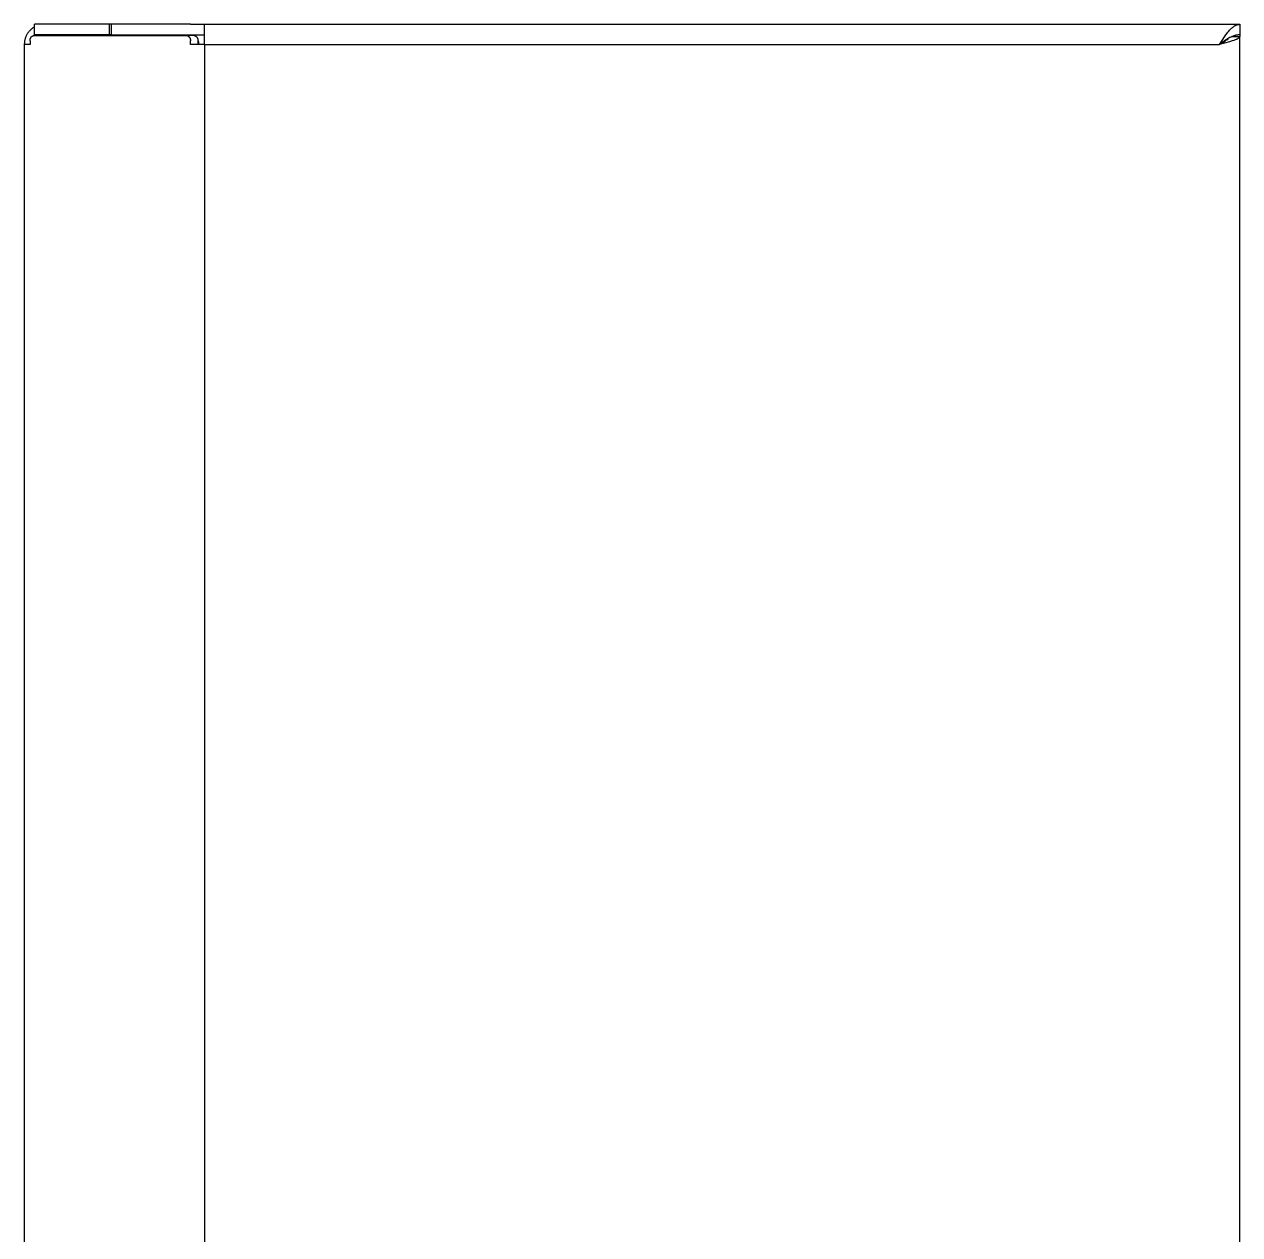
# Model space of a CAD drawing. Header units: millimetres. Extents: x -1246 to 2331, y -493 to 2006.
# Drawn here: x -579.1 to -349.1, y 1444.2 to 1673.2 of the extents above; entities that cross this region are included whole.
import ezdxf

# ---------------------------------------------------------------- set-up
doc = ezdxf.new("R2010")
doc.units = ezdxf.units.MM
doc.header["$MEASUREMENT"] = 0
doc.layers.add('Domyslna', color=7, linetype='Continuous', true_color=0x000000)
doc.layers.add('Utwórz2D linie widoczne', color=7, linetype='Continuous', true_color=0x000000)

msp = doc.modelspace()

# ---------------------------------------------------------------- linework, layer by layer
at = {"layer": 'Domyslna'}
for q in [(-544.99, 1250.02), (-352.89, 1669.42)]:
    msp.add_line((-544.99, 1669.42), q, dxfattribs=at)
at = {"layer": 'Utwórz2D linie widoczne'}
for p, q in [((-577.97, 1672.1), (-578.06, 1672.01)), ((-577.88, 1672.19), (-577.97, 1672.1)), ((-577.78, 1672.28), (-577.88, 1672.19)), ((-577.68, 1672.37), (-577.78, 1672.28)), ((-577.58, 1672.45), (-577.68, 1672.37)), ((-577.48, 1672.52), (-577.58, 1672.45)), ((-577.37, 1672.59), (-577.48, 1672.52)), ((-577.26, 1672.66), (-577.37, 1672.59)), ((-577.15, 1672.73), (-577.26, 1672.66)), ((-577.15, 1671.22), (-577.15, 1673.22)), ((-576.56, 1673.22), (-577.15, 1673.22)), ((-562.97, 1673.22), (-576.56, 1673.22)), ((-562.68, 1673.22), (-562.97, 1673.22)), ((-562.97, 1671.22), (-562.97, 1673.22)), ((-562.68, 1673.22), (-562.68, 1671.22)), ((-549.09, 1673.22), (-562.68, 1673.22)), ((-547.67, 1673.22), (-549.09, 1673.22)), ((-547.67, 1673.22), (-546.26, 1673.22)), ((-546.26, 1673.22), (-544.99, 1673.22)), ((-544.99, 1673.22), (-349.09, 1673.22)), ((-544.99, 1669.42), (-544.99, 1673.22)), ((-351.15, 1671.91), (-350.99, 1672.1)), ((-350.99, 1672.1), (-350.88, 1672.23)), ((-350.88, 1672.23), (-350.76, 1672.35)), ((-350.76, 1672.35), (-350.64, 1672.46)), ((-350.64, 1672.46), (-350.52, 1672.57)), ((-350.52, 1672.57), (-350.44, 1672.64)), ((-350.44, 1672.64), (-350.37, 1672.7)), ((-350.37, 1672.7), (-350.29, 1672.76)), ((-350.29, 1672.76), (-350.21, 1672.82)), ((-350.21, 1672.82), (-350.12, 1672.87)), ((-350.12, 1672.87), (-350.04, 1672.93)), ((-350.04, 1672.93), (-349.98, 1672.96)), ((-349.98, 1672.96), (-349.91, 1673)), ((-349.91, 1673), (-349.84, 1673.03)), ((-349.84, 1673.03), (-349.78, 1673.06)), ((-349.78, 1673.06), (-349.71, 1673.09)), ((-349.71, 1673.09), (-349.64, 1673.12)), ((-349.64, 1673.12), (-349.57, 1673.14)), ((-349.57, 1673.14), (-349.52, 1673.16)), ((-349.52, 1673.16), (-349.46, 1673.17)), ((-349.46, 1673.17), (-349.41, 1673.18)), ((-349.41, 1673.18), (-349.36, 1673.19)), ((-349.36, 1673.19), (-349.31, 1673.2)), ((-349.31, 1673.2), (-349.25, 1673.21)), ((-349.25, 1673.21), (-349.2, 1673.21)), ((-349.2, 1673.21), (-349.15, 1673.21)), ((-349.15, 1673.21), (-349.09, 1673.22)), ((-349.09, 1673.22), (-349.09, 1671.22)), ((-579.07, 1669.8), (-579.08, 1669.67)), ((-579.05, 1669.93), (-579.07, 1669.8)), ((-579.03, 1670.06), (-579.05, 1669.93)), ((-579.01, 1670.19), (-579.03, 1670.06)), ((-578.98, 1670.32), (-579.01, 1670.19)), ((-578.95, 1670.44), (-578.98, 1670.32)), ((-578.91, 1670.57), (-578.95, 1670.44)), ((-578.87, 1670.69), (-578.91, 1670.57)), ((-578.82, 1670.81), (-578.87, 1670.69)), ((-578.77, 1670.93), (-578.82, 1670.81)), ((-578.72, 1671.05), (-578.77, 1670.93)), ((-578.66, 1671.17), (-578.72, 1671.05)), ((-578.6, 1671.28), (-578.66, 1671.17)), ((-578.53, 1671.39), (-578.6, 1671.28)), ((-578.46, 1671.5), (-578.53, 1671.39)), ((-578.39, 1671.61), (-578.46, 1671.5)), ((-578.31, 1671.71), (-578.39, 1671.61)), ((-578.23, 1671.82), (-578.31, 1671.71)), ((-578.15, 1671.91), (-578.23, 1671.82)), ((-578.06, 1672.01), (-578.15, 1671.91)), ((-577.98, 1670.36), (-577.97, 1670.39)), ((-577.98, 1670.33), (-577.98, 1670.36)), ((-577.98, 1670.3), (-577.98, 1670.33)), ((-577.98, 1670.27), (-577.98, 1670.3)), ((-577.98, 1670.24), (-577.98, 1670.27)), ((-577.98, 1670.21), (-577.98, 1670.24)), ((-577.98, 1670.18), (-577.98, 1670.21)), ((-577.98, 1670.15), (-577.98, 1670.18)), ((-577.98, 1670.12), (-577.98, 1670.15)), ((-577.98, 1670.12), (-577.98, 1669.42)), ((-577.97, 1670.42), (-577.96, 1670.45)), ((-577.97, 1670.39), (-577.97, 1670.42)), ((-577.96, 1670.45), (-577.95, 1670.48)), ((-577.95, 1670.48), (-577.94, 1670.51)), ((-577.94, 1670.51), (-577.93, 1670.54)), ((-577.93, 1670.54), (-577.92, 1670.57)), ((-577.92, 1670.57), (-577.91, 1670.6)), ((-577.91, 1670.6), (-577.9, 1670.62)), ((-577.9, 1670.62), (-577.88, 1670.65)), ((-577.88, 1670.65), (-577.87, 1670.68)), ((-577.87, 1670.68), (-577.85, 1670.7)), ((-577.85, 1670.7), (-577.84, 1670.73)), ((-577.84, 1670.73), (-577.82, 1670.76)), ((-577.82, 1670.76), (-577.8, 1670.78)), ((-577.8, 1670.78), (-577.78, 1670.8)), ((-577.78, 1670.8), (-577.76, 1670.83)), ((-577.76, 1670.83), (-577.74, 1670.85)), ((-577.74, 1670.85), (-577.72, 1670.87)), ((-577.72, 1670.87), (-577.7, 1670.89)), ((-577.7, 1670.89), (-577.68, 1670.91)), ((-577.68, 1670.91), (-577.65, 1670.93)), ((-577.65, 1670.93), (-577.63, 1670.95)), ((-577.63, 1670.95), (-577.6, 1670.97)), ((-577.6, 1670.97), (-577.58, 1670.99)), ((-577.58, 1670.99), (-577.55, 1671)), ((-577.55, 1671), (-577.53, 1671.02)), ((-577.53, 1671.02), (-577.5, 1671.03)), ((-577.5, 1671.03), (-577.47, 1671.05)), ((-577.47, 1671.05), (-577.44, 1671.06)), ((-577.44, 1671.06), (-577.42, 1671.07)), ((-577.42, 1671.07), (-577.39, 1671.08)), ((-577.39, 1671.08), (-577.36, 1671.09)), ((-577.36, 1671.09), (-577.33, 1671.1)), ((-577.33, 1671.1), (-577.3, 1671.11)), ((-577.3, 1671.11), (-577.27, 1671.12)), ((-577.27, 1671.12), (-548.38, 1671.12)), ((-576.56, 1671.22), (-577.14, 1671.22)), ((-562.97, 1671.22), (-576.56, 1671.22)), ((-575.86, 1671.12), (-575.8, 1671.14)), ((-575.8, 1671.14), (-575.74, 1671.16)), ((-575.74, 1671.16), (-575.68, 1671.17)), ((-575.68, 1671.17), (-575.63, 1671.18)), ((-575.63, 1671.18), (-575.57, 1671.19)), ((-575.57, 1671.19), (-575.51, 1671.2)), ((-575.51, 1671.2), (-575.45, 1671.21)), ((-562.68, 1671.22), (-562.97, 1671.22)), ((-562.68, 1671.22), (-549.09, 1671.22)), ((-549.09, 1671.22), (-547.67, 1671.22)), ((-546.97, 1671.12), (-548.38, 1671.12)), ((-548.38, 1671.12), (-548.35, 1671.11)), ((-548.35, 1671.11), (-548.32, 1671.1)), ((-548.32, 1671.1), (-548.29, 1671.09)), ((-548.29, 1671.09), (-548.26, 1671.08)), ((-548.26, 1671.08), (-548.23, 1671.07)), ((-548.23, 1671.07), (-548.21, 1671.06)), ((-548.21, 1671.06), (-548.18, 1671.05)), ((-548.18, 1671.05), (-548.15, 1671.03)), ((-548.15, 1671.03), (-548.12, 1671.02)), ((-548.12, 1671.02), (-548.1, 1671)), ((-548.1, 1671), (-548.07, 1670.99)), ((-548.07, 1670.99), (-548.05, 1670.97)), ((-548.05, 1670.97), (-548.02, 1670.95)), ((-548.02, 1670.95), (-548, 1670.93)), ((-548, 1670.93), (-547.97, 1670.91)), ((-547.97, 1670.91), (-547.95, 1670.89)), ((-547.95, 1670.89), (-547.93, 1670.87)), ((-547.93, 1670.87), (-547.91, 1670.85)), ((-547.91, 1670.85), (-547.89, 1670.83)), ((-547.89, 1670.83), (-547.87, 1670.8)), ((-547.87, 1670.8), (-547.85, 1670.78)), ((-547.85, 1670.78), (-547.83, 1670.76)), ((-547.83, 1670.76), (-547.81, 1670.73)), ((-547.81, 1670.73), (-547.8, 1670.7)), ((-547.8, 1670.7), (-547.78, 1670.68)), ((-547.78, 1670.68), (-547.77, 1670.65)), ((-547.77, 1670.65), (-547.75, 1670.62)), ((-547.75, 1670.62), (-547.74, 1670.6)), ((-547.74, 1670.6), (-547.73, 1670.57)), ((-547.73, 1671.21), (-547.67, 1671.2)), ((-547.73, 1670.57), (-547.72, 1670.54)), ((-547.72, 1670.54), (-547.71, 1670.51)), ((-547.71, 1670.51), (-547.7, 1670.48)), ((-547.7, 1670.48), (-547.69, 1670.45)), ((-547.69, 1670.45), (-547.68, 1670.42)), ((-547.68, 1670.42), (-547.68, 1670.39)), ((-547.68, 1670.39), (-547.67, 1670.36)), ((-547.67, 1671.22), (-546.26, 1671.22)), ((-547.67, 1671.2), (-547.62, 1671.19)), ((-547.67, 1670.36), (-547.67, 1670.33)), ((-547.67, 1670.33), (-547.67, 1670.3)), ((-547.67, 1670.3), (-547.67, 1670.27)), ((-547.67, 1670.27), (-547.67, 1670.24)), ((-547.67, 1670.24), (-547.67, 1670.21)), ((-547.67, 1670.21), (-547.67, 1670.18)), ((-547.67, 1670.18), (-547.67, 1670.15)), ((-547.67, 1670.15), (-547.67, 1670.12)), ((-547.67, 1669.42), (-547.67, 1670.12)), ((-547.62, 1671.19), (-547.56, 1671.19)), ((-547.56, 1671.19), (-547.51, 1671.17)), ((-547.51, 1671.17), (-547.46, 1671.16)), ((-547.46, 1671.16), (-547.4, 1671.15)), ((-547.4, 1671.15), (-547.35, 1671.13)), ((-547.35, 1671.13), (-547.3, 1671.12)), ((-546.97, 1671.12), (-546.94, 1671.11)), ((-546.94, 1671.11), (-546.91, 1671.1)), ((-546.91, 1671.1), (-546.88, 1671.09)), ((-546.88, 1671.09), (-546.85, 1671.08)), ((-546.85, 1671.08), (-546.82, 1671.07)), ((-546.82, 1671.07), (-546.79, 1671.06)), ((-546.79, 1671.06), (-546.76, 1671.05)), ((-546.76, 1671.05), (-546.74, 1671.03)), ((-546.74, 1671.03), (-546.71, 1671.02)), ((-546.71, 1671.02), (-546.68, 1671)), ((-546.68, 1671), (-546.66, 1670.99)), ((-546.66, 1670.99), (-546.63, 1670.97)), ((-546.63, 1670.97), (-546.61, 1670.95)), ((-546.61, 1670.95), (-546.58, 1670.93)), ((-546.58, 1670.93), (-546.56, 1670.91)), ((-546.56, 1670.91), (-546.54, 1670.89)), ((-546.54, 1670.89), (-546.51, 1670.87)), ((-546.51, 1670.87), (-546.49, 1670.85)), ((-546.49, 1670.85), (-546.47, 1670.83)), ((-546.47, 1670.83), (-546.45, 1670.8)), ((-546.45, 1670.8), (-546.43, 1670.78)), ((-546.43, 1670.78), (-546.42, 1670.76)), ((-546.42, 1670.76), (-546.4, 1670.73)), ((-546.4, 1670.73), (-546.38, 1670.7)), ((-546.38, 1670.7), (-546.37, 1670.68)), ((-546.37, 1670.68), (-546.35, 1670.65)), ((-546.35, 1670.65), (-546.34, 1670.62)), ((-546.34, 1670.62), (-546.33, 1670.6)), ((-546.33, 1670.6), (-546.31, 1670.57)), ((-546.31, 1670.57), (-546.3, 1670.54)), ((-546.3, 1670.54), (-546.29, 1670.51)), ((-546.29, 1670.51), (-546.28, 1670.48)), ((-546.28, 1670.48), (-546.28, 1670.45)), ((-546.28, 1670.45), (-546.27, 1670.42)), ((-546.27, 1670.42), (-546.26, 1670.39)), ((-546.26, 1671.22), (-544.99, 1671.22)), ((-546.26, 1670.39), (-546.26, 1670.36)), ((-546.26, 1670.36), (-546.26, 1670.33)), ((-546.26, 1670.33), (-546.25, 1670.3)), ((-546.26, 1670.19), (-546.24, 1670.13)), ((-546.25, 1670.18), (-546.26, 1670.15)), ((-546.26, 1670.15), (-546.26, 1670.12)), ((-546.26, 1670.12), (-546.26, 1669.42)), ((-546.25, 1670.3), (-546.25, 1670.27)), ((-546.25, 1670.27), (-546.25, 1670.24)), ((-546.25, 1670.24), (-546.25, 1670.21)), ((-546.25, 1670.21), (-546.25, 1670.18)), ((-546.24, 1670.13), (-546.21, 1670.07)), ((-546.21, 1670.07), (-546.19, 1670.02)), ((-546.19, 1670.02), (-546.17, 1669.96)), ((-546.17, 1669.96), (-546.15, 1669.9)), ((-546.15, 1669.9), (-546.14, 1669.84)), ((-546.14, 1669.84), (-546.13, 1669.78)), ((-546.13, 1669.78), (-546.11, 1669.72)), ((-352.89, 1669.42), (-352.42, 1670.16)), ((-351.03, 1669.9), (-352.89, 1669.42)), ((-352.28, 1669.86), (-352.89, 1669.42)), ((-352.42, 1670.16), (-351.94, 1670.87)), ((-351.97, 1670.08), (-352.28, 1669.86)), ((-352.07, 1669.86), (-352.23, 1669.76)), ((-351.92, 1669.97), (-352.07, 1669.86)), ((-351.66, 1670.29), (-351.97, 1670.08)), ((-351.94, 1670.87), (-351.71, 1671.2)), ((-351.77, 1670.08), (-351.92, 1669.97)), ((-351.62, 1670.19), (-351.77, 1670.08)), ((-351.71, 1671.2), (-351.47, 1671.53)), ((-351.44, 1670.43), (-351.66, 1670.29)), ((-351.48, 1670.31), (-351.62, 1670.19)), ((-351.34, 1670.44), (-351.48, 1670.31)), ((-351.47, 1671.53), (-351.31, 1671.72)), ((-351.21, 1670.57), (-351.44, 1670.43)), ((-351.21, 1670.57), (-351.34, 1670.44)), ((-351.31, 1671.72), (-351.15, 1671.91)), ((-351.1, 1670.63), (-351.21, 1670.57)), ((-350.99, 1670.69), (-351.1, 1670.63)), ((-350.49, 1670.07), (-351.03, 1669.9)), ((-350.87, 1670.75), (-350.99, 1670.69)), ((-350.75, 1670.81), (-350.87, 1670.75)), ((-350.65, 1670.85), (-350.75, 1670.81)), ((-350.55, 1670.9), (-350.65, 1670.85)), ((-350.44, 1670.94), (-350.55, 1670.9)), ((-350.51, 1670.92), (-349.09, 1670.92)), ((-350.22, 1670.16), (-350.49, 1670.07)), ((-350.33, 1670.98), (-350.44, 1670.94)), ((-350.23, 1671.02), (-350.33, 1670.98)), ((-350.12, 1671.06), (-350.23, 1671.02)), ((-349.95, 1670.26), (-350.22, 1670.16)), ((-350.01, 1671.09), (-350.12, 1671.06)), ((-349.9, 1671.12), (-350.01, 1671.09)), ((-349.78, 1670.33), (-349.95, 1670.26)), ((-349.8, 1671.14), (-349.9, 1671.12)), ((-349.7, 1671.16), (-349.8, 1671.14)), ((-349.7, 1670.37), (-349.78, 1670.33)), ((-349.6, 1671.18), (-349.7, 1671.16)), ((-349.62, 1670.41), (-349.7, 1670.37)), ((-349.58, 1670.43), (-349.62, 1670.41)), ((-349.5, 1671.19), (-349.6, 1671.18)), ((-349.53, 1670.45), (-349.58, 1670.43)), ((-349.49, 1670.47), (-349.53, 1670.45)), ((-349.39, 1671.2), (-349.5, 1671.19)), ((-349.45, 1670.49), (-349.49, 1670.47)), ((-349.42, 1670.52), (-349.45, 1670.49)), ((-349.38, 1670.54), (-349.42, 1670.52)), ((-349.29, 1671.21), (-349.39, 1671.2)), ((-349.34, 1670.57), (-349.38, 1670.54)), ((-349.3, 1670.6), (-349.34, 1670.57)), ((-349.28, 1670.61), (-349.3, 1670.6)), ((-349.19, 1671.21), (-349.29, 1671.21)), ((-349.26, 1670.63), (-349.28, 1670.61)), ((-349.24, 1670.65), (-349.26, 1670.63)), ((-349.23, 1670.66), (-349.24, 1670.65)), ((-349.22, 1670.67), (-349.23, 1670.66)), ((-349.21, 1670.68), (-349.22, 1670.67)), ((-349.2, 1670.69), (-349.21, 1670.68)), ((-349.19, 1670.7), (-349.2, 1670.69)), ((-349.09, 1671.22), (-349.19, 1671.21)), ((-349.18, 1670.71), (-349.19, 1670.7)), ((-349.17, 1670.72), (-349.18, 1670.71)), ((-349.16, 1670.73), (-349.17, 1670.72)), ((-349.15, 1670.74), (-349.16, 1670.73)), ((-349.14, 1670.76), (-349.15, 1670.74)), ((-349.13, 1670.77), (-349.14, 1670.76)), ((-349.14, 1670.76), (-349.14, 1670.76)), ((-349.12, 1670.79), (-349.13, 1670.78)), ((-349.13, 1670.78), (-349.13, 1670.77)), ((-349.11, 1670.81), (-349.12, 1670.8)), ((-349.12, 1670.8), (-349.12, 1670.79)), ((-349.1, 1670.84), (-349.11, 1670.83)), ((-349.11, 1670.83), (-349.11, 1670.82)), ((-349.11, 1670.82), (-349.11, 1670.81)), ((-349.09, 1670.88), (-349.1, 1670.87)), ((-349.1, 1670.87), (-349.1, 1670.87)), ((-349.1, 1670.87), (-349.1, 1670.86)), ((-349.1, 1670.86), (-349.1, 1670.86)), ((-349.1, 1670.86), (-349.1, 1670.85)), ((-349.1, 1670.85), (-349.1, 1670.85)), ((-349.1, 1670.85), (-349.1, 1670.84)), ((-349.1, 1670.84), (-349.1, 1670.84)), ((-349.09, 1671.22), (-349.09, 1670.92)), ((-349.09, 1670.92), (-349.09, 1670.91)), ((-349.09, 1670.91), (-349.09, 1670.9)), ((-349.09, 1670.9), (-349.09, 1670.9)), ((-349.09, 1670.9), (-349.09, 1670.89)), ((-349.09, 1670.89), (-349.09, 1670.89)), ((-349.09, 1670.89), (-349.09, 1670.88)), ((-349.09, 1248.52), (-349.09, 1670.88)), ((-349.09, 1670.88), (-349.09, 1670.88)), ((-579.08, 1669.67), (-579.09, 1669.54)), ((-579.09, 1669.54), (-579.09, 1669.42)), ((-579.09, 1669.42), (-579.09, 1250.02)), ((-577.98, 1669.42), (-579.09, 1669.42)), ((-544.99, 1669.42), (-547.67, 1669.42)), ((-546.11, 1669.72), (-546.11, 1669.66)), ((-546.11, 1669.66), (-546.1, 1669.6)), ((-546.1, 1669.6), (-546.09, 1669.54)), ((-546.09, 1669.54), (-546.09, 1669.48)), ((-546.09, 1669.48), (-546.09, 1669.42)), ((-352.72, 1669.49), (-352.89, 1669.42)), ((-352.55, 1669.58), (-352.72, 1669.49)), ((-352.39, 1669.67), (-352.55, 1669.58)), ((-352.23, 1669.76), (-352.39, 1669.67))]:
    msp.add_line(p, q, dxfattribs=at)

doc.saveas('drawing.dxf')
